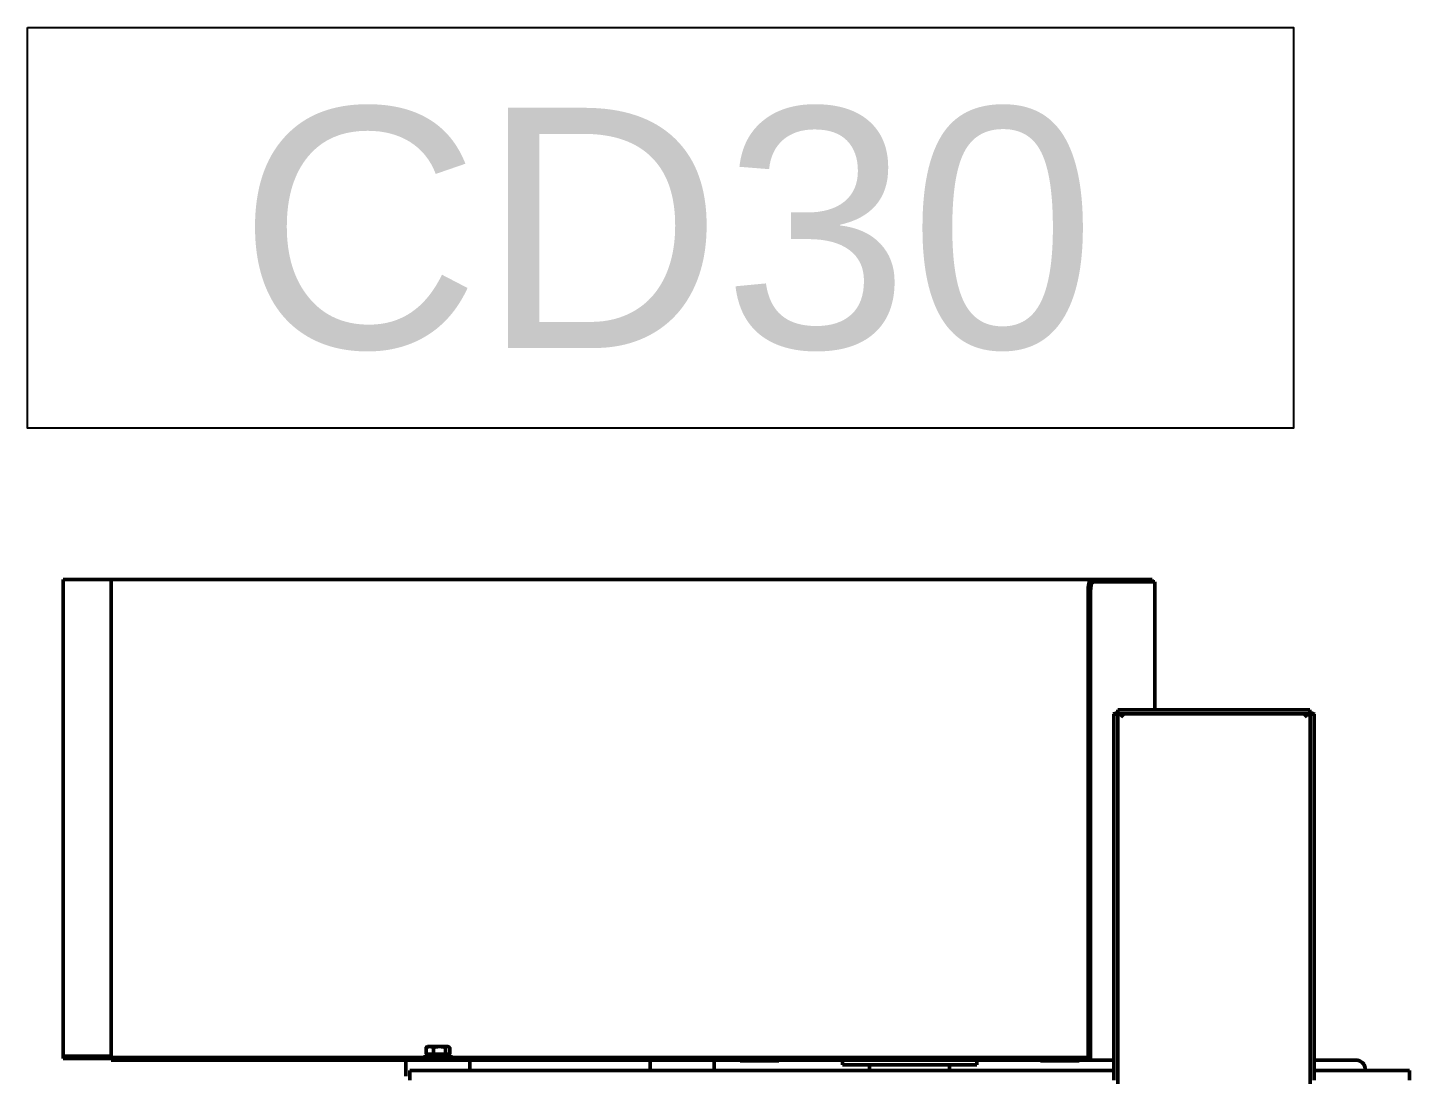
# Model space of a CAD drawing. Extents: x -3873 to 164127, y 7129 to 96529.
# Drawn here: x 66347 to 67210, y 70014 to 70668 of the extents above; entities that cross this region are included whole.
import ezdxf
from ezdxf.enums import TextEntityAlignment as Align

# ---------------------------------------------------------------- set-up
doc = ezdxf.new("R2010")
doc.units = 0
doc.layers.add('KROMEKA', color=1, linetype='CONTINUOUS')
doc.layers.add('MC_1_2_025', color=2, linetype='CONTINUOUS')
doc.layers.add('LAYOUT Kromeka', color=1, linetype='CONTINUOUS', lineweight=5)
doc.layers.add('Visible (ISO)', color=7, linetype='CONTINUOUS', lineweight=50)
doc.styles.add('015_100', font='arial.ttf', dxfattribs={"height": 150})

# ---------------------------------------------------------------- blocks, each defined once
blk = doc.blocks.new('CD30-500-2500 Giblet chiller')
at = {"layer": 'Visible (ISO)', "color": 0}
for p, q in [((105213.77, 16063.42), (105207.77, 16063.42)), ((105207.77, 16003.92), (105207.77, 16063.42)), ((105201.27, 16003.92), (105201.27, 16029.92)), ((105207.27, 16035.92), (105207.77, 16035.92)), ((104984.94, 16003.41), (104985.22, 16002.15)), ((104985.22, 16003.92), (105209.16, 16003.92)), ((104985.22, 16001.42), (104985.22, 16003.92)), ((105213.77, 16003.92), (105209.16, 16003.92)), ((104982.65, 16001.35), (104985.15, 16001.35)), ((104982.65, 15881.49), (104982.65, 16001.35)), ((104985.15, 15881.49), (104985.15, 16001.35)), ((104985.22, 16001.42), (105261.27, 16001.42)), ((104901.27, 15902.73), (104901.27, 15902.92)), ((104902.77, 15902.92), (104901.27, 15902.92)), ((104901.27, 15902.73), (104901.27, 15864.19)), ((104902.77, 15904.42), (104982.65, 15904.42)), ((104902.77, 15904.42), (104902.77, 15904.27)), ((104902.77, 15865.92), (104902.77, 15904.27)), ((104982.65, 15881.49), (104985.15, 15881.49)), ((104985.22, 15881.42), (105261.27, 15881.42)), ((104985.22, 15878.92), (104985.22, 15881.42)), ((104984.94, 15879.43), (104985.22, 15880.7)), ((104985.22, 15878.92), (105209.16, 15878.92)), ((105201.27, 15878.92), (105201.27, 15864.42)), ((105207.77, 15439.42), (105207.77, 15878.92)), ((105209.16, 15878.92), (105213.77, 15878.92)), ((104901.27, 15864.19), (104902.77, 15864.19)), ((104901.27, 15252.92), (104901.27, 15864.19)), ((104902.77, 15865.92), (104902.77, 15864.51)), ((104902.77, 15864.51), (104902.77, 15864.19)), ((105201.27, 15864.42), (104908.77, 15864.42)), ((105201.27, 15862.97), (105201.27, 15864.42)), ((104906.17, 15862.92), (105196.37, 15862.92)), ((104908.77, 15862.97), (105201.27, 15862.97)), ((105191.27, 15862.92), (105191.27, 15862.97)), ((105199.77, 15862.92), (105196.37, 15862.92)), ((105199.27, 15862.97), (105199.27, 15862.92)), ((105201.27, 15862.92), (105199.77, 15862.92)), ((105199.77, 15856.92), (105199.77, 15862.92)), ((105199.77, 15258.92), (105199.77, 15856.92)), ((105201.27, 15862.92), (105201.27, 15856.92)), ((105201.77, 15857.17), (105201.27, 15857.17)), ((105201.77, 15857.06), (105201.27, 15857.06)), ((105201.27, 15629.42), (105201.27, 15856.92)), ((105201.77, 15857.06), (105201.77, 15857.17)), ((105201.77, 15833.06), (105201.77, 15857.06)), ((105201.77, 15833.06), (105201.27, 15833.06)), ((105201.27, 15793.42), (105204.27, 15793.42)), ((105204.27, 15709.42), (105204.27, 15793.42)), ((105204.27, 15776.42), (105207.77, 15776.42)), ((105204.27, 15726.42), (105207.77, 15726.42)), ((105201.27, 15709.42), (105204.27, 15709.42)), ((105201.77, 15669.78), (105201.27, 15669.78)), ((105201.77, 15669.68), (105201.27, 15669.68)), ((105201.77, 15669.68), (105201.27, 15669.68)), ((105201.77, 15669.68), (105201.77, 15669.78)), ((105201.77, 15645.68), (105201.77, 15669.68)), ((105201.77, 15645.68), (105201.77, 15669.68)), ((105201.77, 15645.68), (105201.27, 15645.68)), ((105201.77, 15645.68), (105201.27, 15645.68)), ((105201.27, 15629.42), (105207.77, 15629.42)), ((105201.27, 15629.42), (105201.27, 15589.42)), ((105201.27, 15589.42), (105207.77, 15589.42)), ((105201.27, 15476.92), (105201.27, 15589.42)), ((105201.27, 15476.92), (105207.77, 15476.92)), ((105201.27, 15476.92), (105201.27, 15436.92)), ((105192.87, 15463.42), (105193.14, 15463.88)), ((105192.87, 15463.42), (105192.87, 15463)), ((105192.87, 15463), (105192.87, 15457.96)), ((105197.57, 15464.33), (105193.45, 15464.33)), ((105197.57, 15461.66), (105193.45, 15461.66)), ((105197.57, 15464.33), (105197.57, 15461.66)), ((105197.57, 15462.62), (105198.17, 15462.62)), ((105197.57, 15461.66), (105197.57, 15454.25)), ((105198.17, 15448.92), (105198.17, 15464.92)), ((105199.77, 15464.92), (105198.17, 15464.92)), ((105192.87, 15457.96), (105192.87, 15451.88)), ((105192.87, 15451.88), (105192.87, 15450.42)), ((105192.87, 15450.42), (105193.14, 15449.97)), ((105197.57, 15454.25), (105193.45, 15454.25)), ((105197.57, 15454.25), (105197.57, 15449.51)), ((105197.57, 15451.22), (105198.17, 15451.22)), ((105197.57, 15449.51), (105193.45, 15449.51)), ((105199.77, 15448.92), (105198.17, 15448.92)), ((105201.27, 15436.92), (105211.27, 15436.92)), ((105201.27, 15258.92), (105201.27, 15436.92)), ((105213.77, 15439.42), (105207.77, 15439.42)), ((104901.27, 15252.92), (104906.17, 15252.92)), ((104901.27, 15222.92), (104901.27, 15252.92)), ((104901.27, 15252.92), (104906.17, 15252.92)), ((105195.37, 15252.92), (104906.17, 15252.92)), ((105195.37, 15252.92), (104906.17, 15252.92)), ((105198.77, 15252.92), (105195.37, 15252.92)), ((105198.77, 15252.92), (105200.27, 15252.92)), ((105198.77, 15252.92), (105198.77, 15222.92)), ((105199.77, 15252.92), (105199.77, 15258.92)), ((105200.27, 15252.92), (105201.27, 15252.92)), ((105200.27, 15222.92), (105200.27, 15252.92)), ((105201.27, 15258.92), (105201.27, 15252.92)), ((104901.27, 15222.92), (104906.17, 15222.92)), ((105195.37, 15222.92), (104906.17, 15222.92)), ((105198.77, 15222.92), (105195.37, 15222.92)), ((105198.77, 15222.92), (105200.27, 15222.92))]:
    blk.add_line(p, q, dxfattribs=at)
blk.add_arc((105207.27, 16029.92), 6, 90, 180, dxfattribs=at)
for centre in [(104908.77, 15865.92), (104908.77, 15864.47)]:
    blk.add_ellipse(centre, major_axis=(-6, 0), ratio=0.249878, start_param=0, end_param=1.570796, dxfattribs=at)
for points, knots in [([(104984.94, 16003.41), (104984.93, 16003.4), (104984.93, 16003.39), (104984.91, 16003.38), (104984.91, 16003.37), (104984.89, 16003.34), (104984.88, 16003.32), (104984.85, 16003.27), (104984.83, 16003.23), (104984.77, 16003.12), (104984.74, 16003.04), (104984.64, 16002.78), (104984.6, 16002.59), (104984.52, 16002.08), (104984.51, 16001.73), (104984.54, 16001.35)], [-0.7550825, -0.7550825, -0.7550825, -0.7550825, -0.7487797, -0.7487797, -0.7424921, -0.7424921, -0.7299641, -0.7299641, -0.70509, -0.70509, -0.6560243, -0.6560243, -0.5604067, -0.5604067, -0.4121588, -0.4121588, -0.4121588, -0.4121588]), ([(104986.9, 15997.92), (104986.63, 15998.21), (104986.39, 15998.49), (104985.95, 15999.07), (104985.77, 15999.35), (104985.46, 15999.92), (104985.34, 16000.21), (104985.19, 16000.78), (104985.15, 16001.06), (104985.15, 16001.35)], [-0.502628, -0.502628, -0.502628, -0.502628, -0.3769611, -0.3769611, -0.2513143, -0.2513143, -0.1256674, -0.1256674, 0, 0, 0, 0]), ([(104985.22, 16001.42), (104985.25, 16001.42), (104985.29, 16001.4), (104985.36, 16001.3), (104985.4, 16001.22), (104985.44, 16001.12)], [-0.1812587, -0.1812587, -0.1812587, -0.1812587, -0.0906294, -0.0906294, 0, 0, 0, 0]), ([(104985.44, 16001.12), (104985.44, 16001.12), (104985.44, 16001.11), (104985.44, 16001.11), (104985.43, 16001.1), (104985.43, 16001.09), (104985.43, 16001.08), (104985.42, 16001.05), (104985.41, 16001.03), (104985.4, 16000.97), (104985.39, 16000.92), (104985.38, 16000.79), (104985.38, 16000.69), (104985.41, 16000.37), (104985.47, 16000.14), (104985.6, 15999.83), (104985.64, 15999.76), (104985.72, 15999.58), (104985.78, 15999.47), (104985.97, 15999.16), (104986.11, 15998.94), (104986.45, 15998.46), (104986.67, 15998.19), (104986.9, 15997.92)], [-0.5059376, -0.5059376, -0.5059376, -0.5059376, -0.5023504, -0.5023504, -0.4987673, -0.4987673, -0.4916155, -0.4916155, -0.4773644, -0.4773644, -0.4490419, -0.4490419, -0.3929328, -0.3929328, -0.2818068, -0.2818068, -0.2503237, -0.2503237, -0.2031638, -0.2031638, -0.1133846, -0.1133846, 0, 0, 0, 0]), ([(104984.54, 15881.49), (104984.53, 15881.35), (104984.52, 15881.22), (104984.52, 15880.92), (104984.53, 15880.76), (104984.57, 15880.37), (104984.62, 15880.15), (104984.71, 15879.86), (104984.75, 15879.77), (104984.82, 15879.63), (104984.84, 15879.59), (104984.87, 15879.53), (104984.89, 15879.51), (104984.91, 15879.48), (104984.91, 15879.47), (104984.92, 15879.46), (104984.92, 15879.45), (104984.93, 15879.44), (104984.93, 15879.44), (104984.94, 15879.43)], [-0.3428585, -0.3428585, -0.3428585, -0.3428585, -0.2876798, -0.2876798, -0.2186207, -0.2186207, -0.1114768, -0.1114768, -0.0563208, -0.0563208, -0.0283151, -0.0283151, -0.0141976, -0.0141976, -0.0071091, -0.0071091, -0.0035572, -0.0035572, -0.000001, -0.000001, -0.000001, -0.000001]), ([(104985.15, 15881.49), (104985.15, 15881.78), (104985.19, 15882.06), (104985.34, 15882.64), (104985.46, 15882.92), (104985.77, 15883.49), (104985.95, 15883.78), (104986.39, 15884.35), (104986.63, 15884.64), (104986.9, 15884.92)], [-0.502628, -0.502628, -0.502628, -0.502628, -0.3769611, -0.3769611, -0.2513143, -0.2513143, -0.1256674, -0.1256674, 0, 0, 0, 0]), ([(104985.44, 15881.72), (104985.4, 15881.62), (104985.36, 15881.55), (104985.29, 15881.45), (104985.25, 15881.42), (104985.22, 15881.42)], [-0.1812587, -0.1812587, -0.1812587, -0.1812587, -0.0906294, -0.0906294, 0, 0, 0, 0]), ([(104986.9, 15884.92), (104986.76, 15884.76), (104986.62, 15884.59), (104986.38, 15884.28), (104986.28, 15884.14), (104986.02, 15883.76), (104985.87, 15883.53), (104985.72, 15883.26), (104985.7, 15883.21), (104985.65, 15883.12), (104985.64, 15883.09), (104985.5, 15882.79), (104985.43, 15882.54), (104985.38, 15882.19), (104985.38, 15882.08), (104985.39, 15881.94), (104985.4, 15881.89), (104985.41, 15881.82), (104985.42, 15881.8), (104985.43, 15881.77), (104985.43, 15881.76), (104985.43, 15881.74), (104985.44, 15881.74), (104985.44, 15881.73), (104985.44, 15881.73), (104985.44, 15881.72)], [-0.5012892, -0.5012892, -0.5012892, -0.5012892, -0.4326004, -0.4326004, -0.3718335, -0.3718335, -0.2740626, -0.2740626, -0.2515792, -0.2515792, -0.2358878, -0.2358878, -0.1189047, -0.1189047, -0.0598827, -0.0598827, -0.0300808, -0.0300808, -0.0150807, -0.0150807, -0.0075513, -0.0075513, -0.0037786, -0.0037786, -0.000001, -0.000001, -0.000001, -0.000001]), ([(104901.27, 15864.19), (104901.27, 15863.93), (104902.05, 15863.68), (104903.29, 15863.43), (104904.12, 15863.26), (104905.15, 15863.09), (104906.17, 15862.92)], [0, 0, 0, 0, 0.941135, 0.941135, 0.941135, 1.570796, 1.570796, 1.570796, 1.570796]), ([(104902.77, 15864.19), (104902.77, 15863.91), (104903.42, 15863.63), (104904.43, 15863.36), (104904.95, 15863.21), (104905.56, 15863.07), (104906.17, 15862.92)], [0, 0, 0, 0, 1.031173, 1.031173, 1.031173, 1.570796, 1.570796, 1.570796, 1.570796])]:
    blk.add_open_spline(points, degree=3, knots=knots, dxfattribs=at)
for points in [[(104985.22, 16003.92), (104985.11, 16003.92), (104985.01, 16003.75), (104984.94, 16003.41)], [(104984.94, 15879.43), (104985.01, 15879.1), (104985.11, 15878.92), (104985.22, 15878.92)]]:
    blk.add_open_spline(points, degree=3, dxfattribs=at)
for points, weights in [([(105193.45, 15464.33), (105192.87, 15463.62), (105192.87, 15463)], [1, 1.0379548493, 1]), ([(105192.87, 15463), (105192.87, 15462.38), (105193.45, 15461.66)], [1, 1.0379548493, 1]), ([(105193.45, 15461.66), (105192.87, 15459.67), (105192.87, 15457.96)], [1, 1.0379548493, 1]), ([(105192.87, 15457.96), (105192.87, 15456.24), (105193.45, 15454.25)], [1, 1.0379548493, 1]), ([(105193.45, 15454.25), (105192.87, 15452.98), (105192.87, 15451.88)], [1, 1.0379548493, 1]), ([(105192.87, 15451.88), (105192.87, 15450.78), (105193.45, 15449.51)], [1, 1.0379548493, 1]), ([(105193.45, 15449.51), (105193.26, 15449.75), (105193.14, 15449.97)], [1, 1.01219562145, 1.01655386848])]:
    blk.add_rational_spline(points, weights, degree=2, dxfattribs=at)
blk = doc.blocks.new('_KROMEKA_POSNR')
at = {"layer": 'KROMEKA', "linetype": 'Continuous'}
blk.add_lwpolyline([(-3.9916, -1.25), (3.9123, -1.25), (3.9123, 1.25), (-3.9916, 1.25)], close=True, dxfattribs=at)
at = {"layer": 'KROMEKA', "linetype": 'Continuous', "style": '015_100'}
blk.add_attdef('POSNR', text='', height=1.5, dxfattribs=at).set_placement((0, 0), align=Align.MIDDLE)

msp = doc.modelspace()

# ---------------------------------------------------------------- block references
at = {"layer": 'LAYOUT Kromeka', "ltscale": 20, "rotation": 270}
msp.add_blockref('CD30-500-2500 Giblet chiller', (51146.19, 175224.57), dxfattribs=at)
at = {"layer": 'MC_1_2_025', "color": 6, "ltscale": 20}
ref = msp.add_blockref('_KROMEKA_POSNR', (66746.13, 70542.95), dxfattribs=dict(at, xscale=-100, yscale=100, zscale=100, rotation=180))
ref.add_attrib('POSNR', 'CD30', dxfattribs={"layer": 'KROMEKA', "linetype": 'Continuous', "height": 150, "style": '015_100'}).set_placement((66746.13, 70542.95), align=Align.MIDDLE)

doc.saveas('drawing.dxf')
